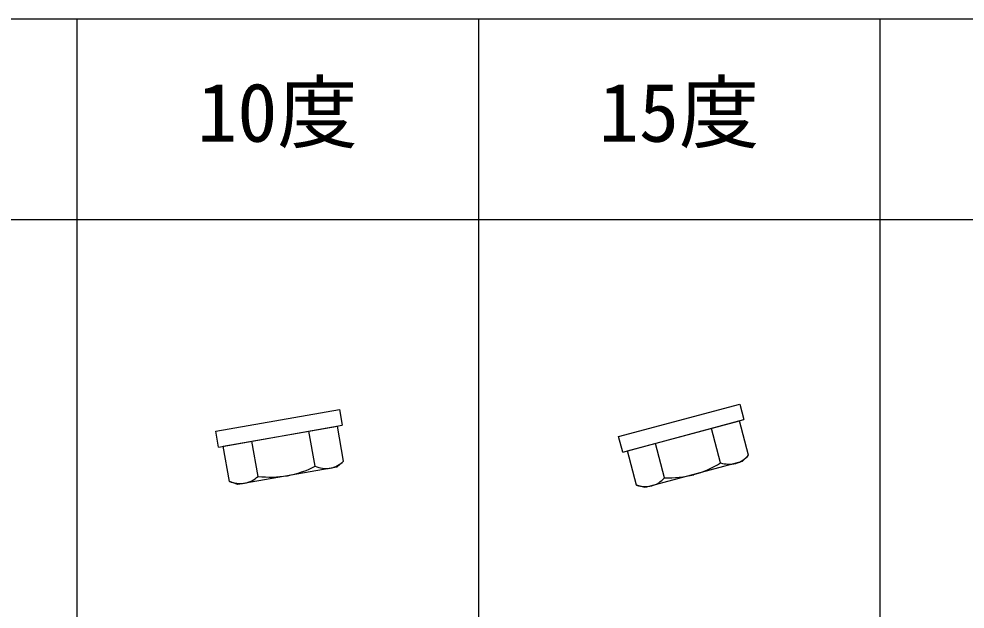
# Model space of a CAD drawing. Units: millimetres, scale not verified. Extents: x -390 to 390, y -260 to 278.
# Drawn here: x -295.8 to -201.5, y 201.2 to 260 of the extents above; entities that cross this region are included whole.
import ezdxf
from ezdxf.enums import TextEntityAlignment as Align

# ---------------------------------------------------------------- set-up
doc = ezdxf.new("R2010")
doc.units = ezdxf.units.MM
doc.header["$LTSCALE"] = 2
doc.layers.add('0-0', color=3, linetype='Continuous')
doc.layers.add('F-0', color=4, linetype='Continuous')
doc.styles.add('ＭＳ ゴシック', font='')
doc.styles.get('ＭＳ ゴシック').set_extended_font_data('MS Gothic')

msp = doc.modelspace()

# ---------------------------------------------------------------- linework, layer by layer
at = {"layer": '0-0'}
for p, q in [((-223.963, 221.618), (-223.549, 220.072)), ((-263.845, 221.085), (-263.567, 219.51)), ((-235.623, 216.837), (-223.549, 220.072)), ((-235.163, 216.96), (-224.009, 219.949)), ((-223.089, 216.516), (-224.009, 219.949)), ((-275.877, 217.339), (-263.567, 219.51)), ((-275.408, 217.422), (-264.036, 219.427)), ((-266.262, 215.426), (-266.879, 218.926)), ((-263.419, 215.927), (-264.036, 219.427)), ((-225.878, 215.769), (-226.797, 219.202)), ((-271.948, 214.423), (-272.565, 217.923)), ((-231.455, 214.275), (-232.375, 217.707)), ((-274.791, 213.922), (-275.408, 217.422)), ((-234.243, 213.528), (-235.163, 216.96)), ((-263.42, 215.927), (-264.104, 215.353)), ((-223.721, 215.885), (-233.38, 213.297)), ((-223.09, 216.516), (-223.721, 215.885)), ((-264.104, 215.353), (-273.952, 213.617)), ((-273.952, 213.617), (-274.79, 213.922)), ((-233.38, 213.297), (-234.242, 213.527))]:
    msp.add_line(p, q, dxfattribs=at)
for points in [[(-235.623, 216.837), (-236.037, 218.382), (-223.963, 221.618)], [(-275.877, 217.339), (-276.155, 218.915), (-263.845, 221.085)]]:
    msp.add_lwpolyline(points, dxfattribs=at)
for centre, radius, start, end in [((-265.371, 218.071), 2.899, 282.343, 312.312), ((-225.22, 218.482), 2.899, 287.343, 317.312), ((-270.932, 224.614), 10.306, 280.69, 296.943), ((-265.162, 218.102), 2.893, 247.656, 277.702), ((-231.331, 224.515), 10.306, 285.69, 301.943), ((-225.015, 218.531), 2.893, 252.656, 282.702), ((-273.693, 216.589), 2.885, 247.65, 277.995), ((-273.892, 216.554), 2.884, 282.009, 312.378), ((-270.702, 224.658), 10.31, 263.06, 279.301), ((-233.577, 216.228), 2.884, 287.009, 317.378), ((-231.105, 224.579), 10.31, 268.06, 284.301), ((-233.382, 216.281), 2.885, 252.65, 282.995)]:
    msp.add_arc(centre, radius, start, end, dxfattribs=at)
at = {"layer": 'F-0', "color": 6}
for p, q in [((-390, 260), (390, 260)), ((-390, 240), (390, 240))]:
    msp.add_line(p, q, dxfattribs=at)
at = {"layer": 'F-0'}
for p, q in [((-290, 260), (-290, -260)), ((-250, 260), (-250, -260)), ((-210, 260), (-210, -260))]:
    msp.add_line(p, q, dxfattribs=at)

# ---------------------------------------------------------------- texts
at = {"layer": 'F-0', "color": 7, "style": 'ＭＳ ゴシック'}
for s, p in [('10度', (-278, 246)), ('15度', (-238, 246))]:
    msp.add_text(s, height=5.865, dxfattribs=at).set_placement(p, align=Align.BOTTOM_LEFT)

doc.saveas('drawing.dxf')
